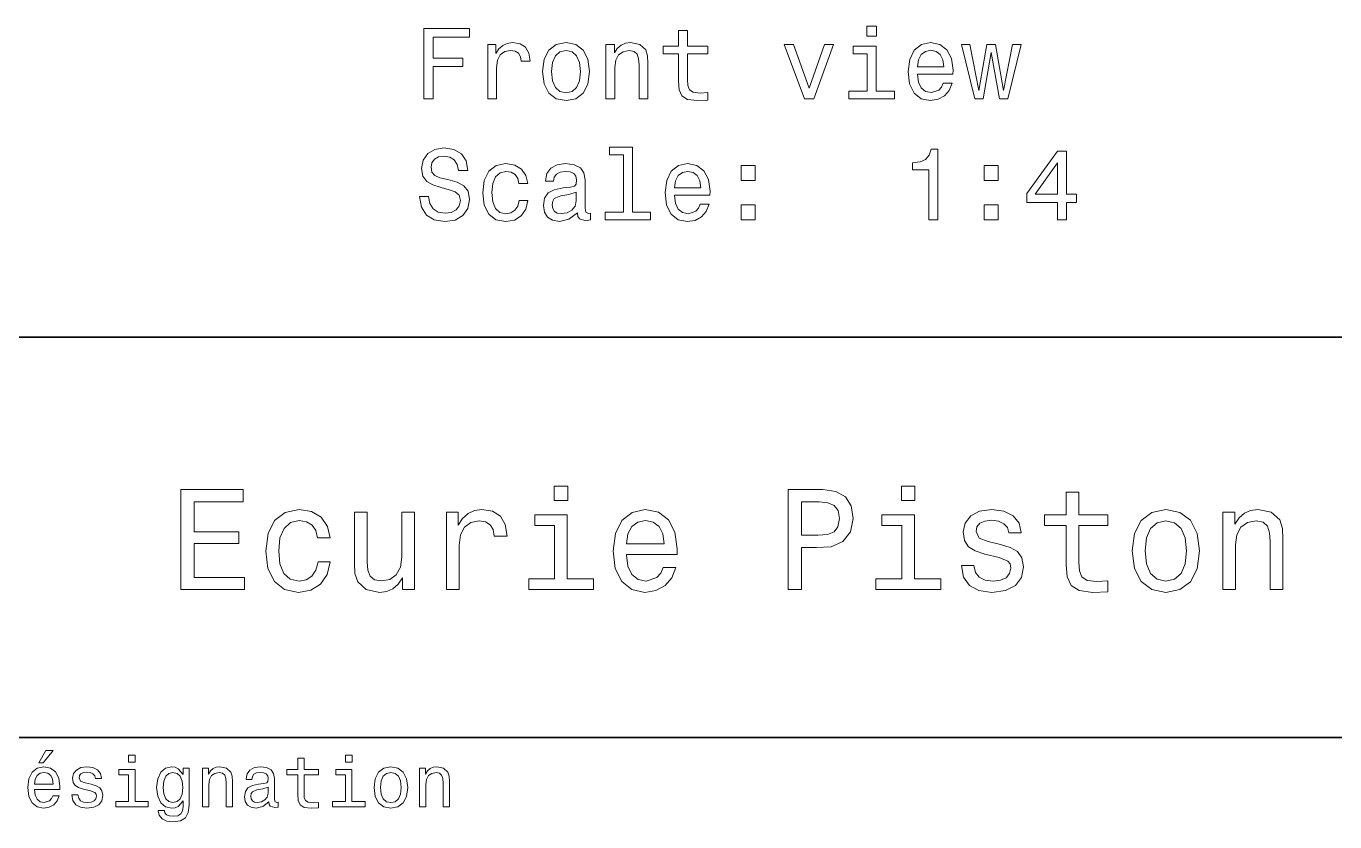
# Model space of a CAD drawing. Extents: x 0 to 297, y 0 to 210.
# Drawn here: x 165.4 to 230.8, y 45.8 to 85.5 of the extents above; entities that cross this region are included whole.
import ezdxf

# ---------------------------------------------------------------- set-up
doc = ezdxf.new("R2010")
doc.units = 0

msp = doc.modelspace()

# ---------------------------------------------------------------- linework, layer by layer
at = {"color": 7, "lineweight": 35}
for p, q in [((97, 70), (287, 70)), ((162, 50), (287, 50))]:
    msp.add_line(p, q, dxfattribs=at)
at = {"color": 7, "lineweight": 13}
for points in [[(185.248337, 81.90432), (185.717361, 81.90432), (185.717361, 83.513107), (187.189987, 83.513107), (187.189987, 83.931694), (185.717361, 83.931694), (185.717361, 84.98069), (187.527878, 84.98069), (187.527878, 85.40432), (185.248337, 85.40432)], [(197.977448, 84.143517), (197.977448, 82.786888), (198.007706, 82.348122), (198.148911, 82.045532), (198.431335, 81.869019), (198.910446, 81.808502), (199.434937, 81.833717), (199.434937, 82.217003), (199.051651, 82.186737), (198.703674, 82.227089), (198.517075, 82.353165), (198.436386, 82.56498), (198.421249, 82.862534), (198.421249, 84.143517), (199.434937, 84.143517), (199.434937, 84.521751), (198.421249, 84.521751), (198.421249, 85.313545), (197.977448, 85.313545), (197.977448, 84.521751), (197.210876, 84.521751), (197.210876, 84.143517)], [(207.862183, 85.52536), (207.393158, 85.52536), (207.393158, 85.021034), (207.862183, 85.021034)], [(188.440704, 81.90432), (188.884506, 81.90432), (188.884506, 83.452591), (188.929901, 83.82579), (189.066071, 84.093079), (189.287964, 84.254463), (189.58551, 84.309937), (189.807419, 84.274635), (189.973846, 84.173775), (190.074707, 84.002304), (190.110016, 83.770317), (190.558853, 83.770317), (190.498337, 84.178818), (190.331909, 84.471321), (190.054535, 84.647835), (189.6763, 84.708351), (189.419083, 84.668007), (189.197189, 84.567146), (189.000504, 84.395676), (188.844162, 84.163689), (188.844162, 84.612534), (188.440704, 84.612534)], [(191.179169, 83.255905), (191.259872, 82.640633), (191.491852, 82.186737), (191.860016, 81.90432), (192.354248, 81.808502), (192.843445, 81.90432), (193.211594, 82.181694), (193.443588, 82.63559), (193.529327, 83.255905), (193.443588, 83.871178), (193.211594, 84.330109), (192.843445, 84.607491), (192.354248, 84.708351), (191.860016, 84.607491), (191.491852, 84.325066), (191.259872, 83.871178)], [(194.346329, 81.90432), (194.790131, 81.90432), (194.790131, 83.46772), (194.83551, 83.82579), (194.981766, 84.088036), (195.20871, 84.24942), (195.511307, 84.309937), (195.753387, 84.259506), (195.904678, 84.123337), (195.980331, 83.896393), (196.005539, 83.593803), (196.005539, 81.90432), (196.449356, 81.90432), (196.449356, 83.684578), (196.429169, 84.042648), (196.338394, 84.340202), (196.040848, 84.612534), (195.576874, 84.708351), (195.319672, 84.67305), (195.102814, 84.577232), (194.916214, 84.415848), (194.769958, 84.19899), (194.769958, 84.612534), (194.346329, 84.612534)], [(204.266357, 81.90432), (204.735367, 81.90432), (205.723846, 84.612534), (205.264908, 84.612534), (204.503387, 82.428818), (203.72673, 84.612534), (203.262756, 84.612534)], [(207.847046, 82.277519), (207.847046, 84.521751), (206.707275, 84.521751), (206.707275, 84.143517), (207.403244, 84.143517), (207.403244, 82.277519), (206.495453, 82.277519), (206.495453, 81.90432), (208.764908, 81.90432), (208.764908, 82.277519)], [(209.914764, 83.129822), (211.689987, 83.129822), (211.695023, 83.336594), (211.614334, 83.916565), (211.392426, 84.350288), (211.039413, 84.612534), (210.570389, 84.708351), (210.11145, 84.607491), (209.758423, 84.325066), (209.531479, 83.866135), (209.45079, 83.260948), (209.526443, 82.640633), (209.753387, 82.186737), (210.101364, 81.90432), (210.555252, 81.808502), (210.948624, 81.874062), (211.271393, 82.045532), (211.508423, 82.317863), (211.644592, 82.680977), (211.205841, 82.680977), (211.115051, 82.479248), (210.983932, 82.32795), (210.610733, 82.206917), (210.323273, 82.26239), (210.106415, 82.438904), (209.965195, 82.726364), (209.914764, 83.114693)], [(213.202957, 81.90432), (213.606415, 84.204033), (214.009872, 81.90432), (214.433502, 81.90432), (215.099213, 84.612534), (214.670532, 84.612534), (214.22168, 82.31282), (213.823273, 84.612534), (213.384506, 84.612534), (212.986084, 82.31282), (212.537247, 84.612534), (212.113617, 84.612534), (212.779327, 81.90432)], [(191.633072, 83.260948), (191.678452, 83.714836), (191.819672, 84.042648), (192.046616, 84.244377), (192.354248, 84.31498), (192.656845, 84.244377), (192.883789, 84.047691), (193.024994, 83.714836), (193.075424, 83.260948), (193.024994, 82.802017), (192.883789, 82.469162), (192.656845, 82.267433), (192.354248, 82.201874), (192.046616, 82.267433), (191.819672, 82.469162), (191.678452, 82.802017)], [(209.914764, 83.503021), (209.970245, 83.851006), (210.106415, 84.108208), (210.313187, 84.264549), (210.58551, 84.320023), (210.852814, 84.264549), (211.059586, 84.108208), (211.185669, 83.851006), (211.231049, 83.503021)], [(185.485367, 77.01239), (185.026443, 77.01239), (185.127304, 76.477806), (185.379471, 76.084435), (185.767792, 75.847404), (186.292282, 75.761673), (186.811737, 75.842361), (187.200073, 76.064262), (187.447189, 76.412247), (187.537964, 76.871178), (187.462311, 77.284721), (187.250504, 77.552017), (186.907562, 77.728531), (186.448624, 77.85965), (186.055252, 77.955475), (185.79805, 78.066422), (185.651794, 78.227806), (185.606415, 78.479965), (185.651794, 78.706917), (185.782928, 78.878387), (185.98465, 78.994377), (186.262024, 79.034721), (186.544449, 78.984291), (186.766357, 78.848122), (186.912613, 78.621178), (186.983215, 78.313545), (187.442139, 78.313545), (187.442139, 78.323631), (187.36145, 78.797691), (187.12442, 79.150719), (186.751221, 79.37262), (186.246902, 79.448265), (185.793015, 79.37262), (185.439987, 79.160805), (185.213043, 78.832993), (185.132339, 78.409363), (185.197906, 78.03112), (185.389557, 77.773918), (185.692139, 77.602448), (186.105682, 77.471321), (186.514191, 77.355331), (186.821823, 77.244377), (187.008423, 77.082993), (187.07399, 76.820747), (187.013474, 76.553459), (186.857132, 76.35173), (186.620102, 76.225647), (186.312454, 76.185303), (185.969528, 76.240776), (185.707275, 76.402161), (185.540848, 76.664406)], [(195.228882, 79.105331), (195.228882, 76.23069), (194.316071, 76.23069), (194.316071, 75.857491), (196.580475, 75.857491), (196.580475, 76.23069), (195.672699, 76.23069), (195.672699, 79.478531), (194.532928, 79.478531), (194.532928, 79.105331)], [(210.479614, 75.857491), (210.938538, 75.857491), (210.938538, 79.382706), (210.595612, 79.382706), (210.504822, 79.075073), (210.323273, 78.868301), (210.045898, 78.747261), (209.662613, 78.706917), (209.662613, 78.348846), (210.479614, 78.348846)], [(216.9198, 75.857491), (217.373703, 75.857491), (217.373703, 76.724922), (217.872986, 76.724922), (217.872986, 77.128387), (217.373703, 77.128387), (217.373703, 79.281845), (216.914764, 79.281845), (215.381622, 77.168732), (215.381622, 76.724922), (216.9198, 76.724922)], [(189.999054, 77.668007), (190.43782, 77.668007), (190.347046, 78.071465), (190.130188, 78.389191), (189.792282, 78.585876), (189.353531, 78.661522), (188.869385, 78.560661), (188.501221, 78.278236), (188.269241, 77.819305), (188.188538, 77.204033), (188.264191, 76.593803), (188.491135, 76.139908), (188.849213, 75.857491), (189.338394, 75.761673), (189.77211, 75.837318), (190.110016, 76.049133), (190.341995, 76.381989), (190.442871, 76.82579), (190.019241, 76.82579), (189.943588, 76.543373), (189.802368, 76.331551), (189.600647, 76.200432), (189.353531, 76.160088), (189.045898, 76.225647), (188.82399, 76.427376), (188.68782, 76.755188), (188.642426, 77.219162), (188.68782, 77.67305), (188.829025, 78.000862), (189.055984, 78.202591), (189.353531, 78.273193), (189.615768, 78.227806), (189.812469, 78.111816), (189.943588, 77.920174)], [(192.919098, 76.210518), (192.919098, 76.195389), (192.944305, 76.023918), (193.019958, 75.902878), (193.337677, 75.80706), (193.584793, 75.847404), (193.584793, 76.190346), (193.478882, 76.175217), (193.337677, 76.240776), (193.312469, 76.442505), (193.312469, 77.844521), (193.251938, 78.202591), (193.075424, 78.45475), (192.767792, 78.606049), (192.334076, 78.661522), (191.910446, 78.601006), (191.597763, 78.429535), (191.401077, 78.162247), (191.33551, 77.809219), (191.33551, 77.778961), (191.733932, 77.778961), (191.769241, 77.990776), (191.880188, 78.142075), (192.061737, 78.232849), (192.318939, 78.26815), (192.566071, 78.242935), (192.742584, 78.16729), (192.84848, 78.036163), (192.883789, 77.854607), (192.863617, 77.642792), (192.782928, 77.536888), (192.581192, 77.48645), (192.202957, 77.446106), (191.769241, 77.355331), (191.461594, 77.193947), (191.280045, 76.941788), (191.224564, 76.568588), (191.274994, 76.235733), (191.431335, 75.988617), (191.683502, 75.832275), (192.031479, 75.776802), (192.500504, 75.882706)], [(197.770676, 77.082993), (199.545898, 77.082993), (199.550934, 77.289764), (199.470245, 77.869736), (199.248337, 78.303459), (198.895309, 78.565704), (198.4263, 78.661522), (197.967361, 78.560661), (197.614334, 78.278236), (197.38739, 77.819305), (197.306702, 77.214119), (197.382355, 76.593803), (197.609299, 76.139908), (197.957275, 75.857491), (198.411163, 75.761673), (198.804535, 75.827232), (199.127304, 75.998703), (199.364334, 76.271034), (199.500504, 76.634148), (199.061737, 76.634148), (198.970963, 76.432419), (198.839844, 76.28112), (198.466644, 76.160088), (198.179169, 76.215561), (197.962311, 76.392075), (197.821106, 76.679535), (197.770676, 77.067863)], [(201.114334, 77.814262), (201.810303, 77.814262), (201.810303, 78.565704), (201.114334, 78.565704)], [(213.258423, 77.814262), (213.954391, 77.814262), (213.954391, 78.565704), (213.258423, 78.565704)], [(215.805252, 77.128387), (216.9198, 78.696831), (216.9198, 77.128387)], [(197.770676, 77.456192), (197.826157, 77.804176), (197.962311, 78.061378), (198.169098, 78.21772), (198.441422, 78.273193), (198.70871, 78.21772), (198.915482, 78.061378), (199.041565, 77.804176), (199.08696, 77.456192)], [(192.868652, 76.805618), (192.808136, 76.543373), (192.646759, 76.341637), (192.404678, 76.210518), (192.107132, 76.165131), (191.915482, 76.190346), (191.779327, 76.271034), (191.693588, 76.412247), (191.668365, 76.608932), (191.688538, 76.785446), (191.769241, 76.911522), (192.091995, 77.052734), (192.500504, 77.113251), (192.868652, 77.234291)], [(201.114334, 75.857491), (201.810303, 75.857491), (201.810303, 76.608932), (201.114334, 76.608932)], [(213.258423, 75.857491), (213.954391, 75.857491), (213.954391, 76.608932), (213.258423, 76.608932)], [(173.109512, 57.381123), (176.279541, 57.381123), (176.279541, 57.986309), (173.772339, 57.986309), (173.772339, 59.679394), (176.005768, 59.679394), (176.005768, 60.277374), (173.772339, 60.277374), (173.772339, 61.775936), (176.221893, 61.775936), (176.221893, 62.381123), (173.109512, 62.381123)], [(192.439484, 62.554031), (191.769455, 62.554031), (191.769455, 61.833572), (192.439484, 61.833572)], [(203.462524, 57.381123), (204.125351, 57.381123), (204.125351, 59.492073), (204.860229, 59.492073), (205.602295, 59.528095), (206.193085, 59.780258), (206.574921, 60.270172), (206.704605, 60.940201), (206.603745, 61.559795), (206.315552, 62.013687), (205.840057, 62.287464), (205.191635, 62.381123), (203.462524, 62.381123)], [(209.788177, 62.554031), (209.118149, 62.554031), (209.118149, 61.833572), (209.788177, 61.833572)], [(217.353027, 60.579971), (217.353027, 58.64193), (217.396255, 58.015129), (217.597992, 57.582851), (218.001434, 57.330688), (218.685883, 57.244236), (219.43515, 57.280258), (219.43515, 57.827808), (218.887604, 57.78458), (218.390488, 57.842216), (218.123917, 58.022331), (218.008652, 58.324928), (217.98703, 58.75), (217.98703, 60.579971), (219.43515, 60.579971), (219.43515, 61.120316), (217.98703, 61.120316), (217.98703, 62.251438), (217.353027, 62.251438), (217.353027, 61.120316), (216.257935, 61.120316), (216.257935, 60.579971)], [(205.01152, 61.76873), (205.443802, 61.725502), (205.760803, 61.588615), (205.94812, 61.336452), (206.01297, 60.940201), (205.940918, 60.522331), (205.746399, 60.270172), (205.414978, 60.140488), (204.96109, 60.104465), (204.125351, 60.104465), (204.125351, 61.76873)], [(179.932281, 59.967579), (180.559082, 59.967579), (180.429398, 60.543945), (180.119598, 60.997837), (179.636887, 61.278816), (179.010086, 61.386887), (178.318436, 61.242794), (177.792511, 60.839336), (177.46109, 60.183716), (177.345825, 59.304752), (177.453888, 58.432995), (177.778091, 57.78458), (178.289627, 57.381123), (178.988464, 57.244236), (179.608063, 57.352303), (180.090775, 57.6549), (180.42218, 58.130402), (180.566284, 58.764408), (179.96109, 58.764408), (179.853027, 58.36095), (179.651291, 58.058357), (179.363113, 57.871037), (179.010086, 57.8134), (178.570602, 57.907059), (178.253601, 58.195244), (178.059082, 58.663544), (177.994232, 59.326366), (178.059082, 59.974781), (178.260803, 60.443081), (178.585007, 60.731266), (179.010086, 60.83213), (179.38472, 60.767288), (179.66571, 60.601585), (179.853027, 60.327808)], [(184.788177, 61.25), (184.154175, 61.25), (184.154175, 59.016571), (184.082123, 58.497837), (183.873199, 58.123196), (183.548996, 57.892651), (183.123917, 57.820602), (182.785294, 57.878242), (182.569168, 58.051151), (182.446686, 58.346542), (182.417862, 58.764408), (182.417862, 61.25), (181.783859, 61.25), (181.783859, 58.706772), (181.805481, 58.195244), (181.942368, 57.770172), (182.360229, 57.381123), (183.030258, 57.244236), (183.390488, 57.294666), (183.700287, 57.424351), (183.966858, 57.647694), (184.182999, 57.971901), (184.182999, 57.381123), (184.788177, 57.381123)], [(186.380402, 57.381123), (187.014404, 57.381123), (187.014404, 59.592937), (187.079254, 60.12608), (187.273773, 60.507923), (187.590775, 60.738472), (188.015854, 60.817722), (188.332855, 60.767288), (188.570602, 60.623199), (188.714691, 60.378242), (188.765121, 60.046829), (189.406342, 60.046829), (189.319885, 60.630402), (189.082123, 61.048271), (188.685883, 61.30043), (188.145538, 61.386887), (187.778091, 61.32925), (187.46109, 61.185158), (187.180115, 60.940201), (186.956772, 60.608788), (186.956772, 61.25), (186.380402, 61.25)], [(192.417862, 57.914265), (192.417862, 61.120316), (190.789627, 61.120316), (190.789627, 60.579971), (191.783859, 60.579971), (191.783859, 57.914265), (190.48703, 57.914265), (190.48703, 57.381123), (193.729111, 57.381123), (193.729111, 57.914265)], [(195.37175, 59.131844), (197.907776, 59.131844), (197.914978, 59.427231), (197.799713, 60.255764), (197.482712, 60.875359), (196.978378, 61.25), (196.30835, 61.386887), (195.65274, 61.242794), (195.148407, 60.839336), (194.824203, 60.183716), (194.708923, 59.319164), (194.817001, 58.432995), (195.141205, 57.78458), (195.638321, 57.381123), (196.286743, 57.244236), (196.848694, 57.337894), (197.309799, 57.582851), (197.648407, 57.971901), (197.842941, 58.490631), (197.216141, 58.490631), (197.086456, 58.20245), (196.899139, 57.986309), (196.365997, 57.8134), (195.955322, 57.892651), (195.645538, 58.14481), (195.443802, 58.555473), (195.37175, 59.110229)], [(195.37175, 59.664986), (195.451004, 60.162102), (195.645538, 60.529537), (195.940918, 60.75288), (196.329971, 60.83213), (196.711807, 60.75288), (197.007202, 60.529537), (197.187317, 60.162102), (197.252167, 59.664986)], [(209.766571, 57.914265), (209.766571, 61.120316), (208.138321, 61.120316), (208.138321, 60.579971), (209.132568, 60.579971), (209.132568, 57.914265), (207.835724, 57.914265), (207.835724, 57.381123), (211.077805, 57.381123), (211.077805, 57.914265)], [(214.060516, 59.636166), (213.44812, 59.780258), (212.994232, 59.945965), (212.842941, 60.28458), (212.886169, 60.522331), (213.03746, 60.695244), (213.282425, 60.803314), (213.635437, 60.846542), (213.97406, 60.803314), (214.240631, 60.67363), (214.413544, 60.479107), (214.485596, 60.219738), (215.105194, 60.219738), (215.105194, 60.23415), (214.997116, 60.70245), (214.701721, 61.069885), (214.240631, 61.30043), (213.635437, 61.386887), (213.023056, 61.30043), (212.57637, 61.062679), (212.29538, 60.709652), (212.208939, 60.262966), (212.273773, 59.830688), (212.475494, 59.528095), (212.806915, 59.311958), (213.289627, 59.16066), (213.995682, 58.987751), (214.427948, 58.807636), (214.543228, 58.663544), (214.586456, 58.447407), (214.521606, 58.180836), (214.348694, 57.979107), (214.067719, 57.849422), (213.693085, 57.806194), (213.296829, 57.849422), (213.008636, 58.000721), (212.814117, 58.245674), (212.734863, 58.584293), (212.122482, 58.584293), (212.223343, 58.007923), (212.518738, 57.590057), (212.98703, 57.337894), (213.635437, 57.244236), (214.312683, 57.337894), (214.809799, 57.590057), (215.112396, 57.993515), (215.220459, 58.519451), (215.141205, 58.973343), (214.917862, 59.283138), (214.55043, 59.484871)], [(220.65274, 59.311958), (220.768005, 58.432995), (221.099426, 57.78458), (221.625366, 57.381123), (222.331421, 57.244236), (223.030258, 57.381123), (223.556198, 57.777374), (223.887604, 58.425793), (224.010086, 59.311958), (223.887604, 60.190922), (223.556198, 60.846542), (223.030258, 61.242794), (222.331421, 61.386887), (221.625366, 61.242794), (221.099426, 60.839336), (220.768005, 60.190922)], [(221.301147, 59.319164), (221.365997, 59.967579), (221.567719, 60.435879), (221.891937, 60.72406), (222.331421, 60.824928), (222.763687, 60.72406), (223.087891, 60.443081), (223.289627, 59.967579), (223.361679, 59.319164), (223.289627, 58.663544), (223.087891, 58.188038), (222.763687, 57.899853), (222.331421, 57.806194), (221.891937, 57.899853), (221.567719, 58.188038), (221.365997, 58.663544)], [(225.177246, 57.381123), (225.811249, 57.381123), (225.811249, 59.614552), (225.876083, 60.12608), (226.085022, 60.500717), (226.409225, 60.731266), (226.841507, 60.817722), (227.187317, 60.745674), (227.403458, 60.551151), (227.511536, 60.226944), (227.547546, 59.794666), (227.547546, 57.381123), (228.181564, 57.381123), (228.181564, 59.924351), (228.15274, 60.435879), (228.023056, 60.86095), (227.597992, 61.25), (226.935165, 61.386887), (226.567719, 61.336452), (226.257935, 61.199566), (225.991364, 60.969017), (225.782425, 60.659222), (225.782425, 61.25), (225.177246, 61.25)], [(166.004318, 48.728386), (166.216858, 48.728386), (166.717575, 49.340778), (166.364548, 49.340778)], [(170.824203, 49.117435), (170.489197, 49.117435), (170.489197, 48.757202), (170.824203, 48.757202)], [(181.667145, 49.117435), (181.332138, 49.117435), (181.332138, 48.757202), (181.667145, 48.757202)], [(165.784576, 47.406338), (167.052597, 47.406338), (167.056198, 47.554035), (166.998566, 47.9683), (166.840057, 48.278099), (166.587891, 48.465416), (166.252884, 48.533859), (165.925079, 48.461815), (165.672913, 48.260086), (165.510803, 47.932278), (165.453171, 47.5), (165.507202, 47.056915), (165.669312, 46.732708), (165.917862, 46.530979), (166.242081, 46.462536), (166.523056, 46.509365), (166.753601, 46.631844), (166.922913, 46.826366), (167.020172, 47.085735), (166.706772, 47.085735), (166.641937, 46.941643), (166.548264, 46.833572), (166.281708, 46.747116), (166.07637, 46.786743), (165.921463, 46.912823), (165.820602, 47.118156), (165.784576, 47.395531)], [(168.623199, 47.658501), (168.317001, 47.730545), (168.090057, 47.8134), (168.014404, 47.982708), (168.036026, 48.101585), (168.111664, 48.188038), (168.234146, 48.242073), (168.41066, 48.263687), (168.579971, 48.242073), (168.713257, 48.177231), (168.799713, 48.079971), (168.835739, 47.950287), (169.145538, 47.950287), (169.145538, 47.957493), (169.091492, 48.191643), (168.943802, 48.375359), (168.713257, 48.490635), (168.41066, 48.533859), (168.104462, 48.490635), (167.881119, 48.371758), (167.740631, 48.195244), (167.697403, 47.971901), (167.729828, 47.755764), (167.830688, 47.604465), (167.996399, 47.496399), (168.237747, 47.42075), (168.590775, 47.334293), (168.806915, 47.244236), (168.864548, 47.172188), (168.886169, 47.064121), (168.853745, 46.930836), (168.767288, 46.829971), (168.626801, 46.765129), (168.439484, 46.743515), (168.241348, 46.765129), (168.09726, 46.840778), (168, 46.963257), (167.960373, 47.132565), (167.654175, 47.132565), (167.704605, 46.844379), (167.85231, 46.635445), (168.086456, 46.509365), (168.41066, 46.462536), (168.749283, 46.509365), (168.997833, 46.635445), (169.149139, 46.837173), (169.203171, 47.100143), (169.163544, 47.327087), (169.05188, 47.481987), (168.868149, 47.582851)], [(170.8134, 46.79755), (170.8134, 48.400574), (169.999283, 48.400574), (169.999283, 48.130402), (170.496399, 48.130402), (170.496399, 46.79755), (169.847977, 46.79755), (169.847977, 46.530979), (171.469025, 46.530979), (171.469025, 46.79755)], [(173.518738, 46.617435), (173.518738, 48.465416), (173.216141, 48.465416), (173.216141, 48.152016), (172.967575, 48.4366), (172.816284, 48.508644), (172.646973, 48.533859), (172.340775, 48.461815), (172.103027, 48.260086), (171.94812, 47.935879), (171.894089, 47.5), (171.94812, 47.060516), (172.103027, 46.736309), (172.340775, 46.530979), (172.646973, 46.462536), (172.819885, 46.487751), (172.963974, 46.552593), (173.216141, 46.826366), (173.216141, 46.552593), (173.187317, 46.336456), (173.108063, 46.181557), (172.956772, 46.091499), (172.729828, 46.059078), (172.531708, 46.080692), (172.391205, 46.134727), (172.30835, 46.228386), (172.283142, 46.354465), (171.976944, 46.354465), (171.976944, 46.340057), (172.023773, 46.109509), (172.167862, 45.9366), (172.398407, 45.824928), (172.711823, 45.785301), (173.086456, 45.839336), (173.335022, 45.990635), (173.47551, 46.253601)], [(174.181549, 46.530979), (174.498566, 46.530979), (174.498566, 47.647694), (174.530975, 47.903458), (174.635452, 48.090778), (174.797546, 48.206051), (175.013687, 48.249279), (175.1866, 48.213257), (175.294662, 48.115993), (175.348709, 47.953888), (175.366714, 47.737751), (175.366714, 46.530979), (175.683716, 46.530979), (175.683716, 47.802593), (175.669312, 48.058357), (175.604462, 48.270893), (175.391937, 48.465416), (175.060516, 48.533859), (174.876801, 48.508644), (174.721909, 48.440201), (174.588623, 48.324928), (174.484146, 48.170029), (174.484146, 48.465416), (174.181549, 48.465416)], [(177.499283, 46.783142), (177.499283, 46.772335), (177.517288, 46.649857), (177.57132, 46.5634), (177.798264, 46.494957), (177.974777, 46.523773), (177.974777, 46.76873), (177.899139, 46.757923), (177.798264, 46.804756), (177.780258, 46.948845), (177.780258, 47.950287), (177.73703, 48.206051), (177.610947, 48.386166), (177.391205, 48.494236), (177.081406, 48.533859), (176.778824, 48.490635), (176.555481, 48.368156), (176.414978, 48.177231), (176.368149, 47.925072), (176.368149, 47.903458), (176.65274, 47.903458), (176.677948, 48.054756), (176.757202, 48.162823), (176.886887, 48.227665), (177.070602, 48.25288), (177.247116, 48.234871), (177.373199, 48.180836), (177.448853, 48.087173), (177.47406, 47.957493), (177.459656, 47.806194), (177.402023, 47.730545), (177.257919, 47.694523), (176.987747, 47.665707), (176.677948, 47.600864), (176.458206, 47.485592), (176.328537, 47.305473), (176.28891, 47.038906), (176.324921, 46.801151), (176.4366, 46.624638), (176.616714, 46.512966), (176.86528, 46.473343), (177.200287, 46.548992)], [(178.943802, 48.130402), (178.943802, 47.161381), (178.965424, 46.84798), (179.066284, 46.631844), (179.268005, 46.505764), (179.610229, 46.462536), (179.984863, 46.480545), (179.984863, 46.754322), (179.71109, 46.732708), (179.46254, 46.761528), (179.329254, 46.851585), (179.271606, 47.00288), (179.260803, 47.215416), (179.260803, 48.130402), (179.984863, 48.130402), (179.984863, 48.400574), (179.260803, 48.400574), (179.260803, 48.966137), (178.943802, 48.966137), (178.943802, 48.400574), (178.396255, 48.400574), (178.396255, 48.130402)], [(181.656342, 46.79755), (181.656342, 48.400574), (180.842224, 48.400574), (180.842224, 48.130402), (181.33934, 48.130402), (181.33934, 46.79755), (180.690918, 46.79755), (180.690918, 46.530979), (182.311966, 46.530979), (182.311966, 46.79755)], [(182.762253, 47.496399), (182.819885, 47.056915), (182.985596, 46.732708), (183.248566, 46.530979), (183.601593, 46.462536), (183.951004, 46.530979), (184.213974, 46.729107), (184.379684, 47.053314), (184.440918, 47.496399), (184.379684, 47.935879), (184.213974, 48.263687), (183.951004, 48.461815), (183.601593, 48.533859), (183.248566, 48.461815), (182.985596, 48.260086), (182.819885, 47.935879)], [(185.024506, 46.530979), (185.341492, 46.530979), (185.341492, 47.647694), (185.373917, 47.903458), (185.478394, 48.090778), (185.640488, 48.206051), (185.856628, 48.249279), (186.029541, 48.213257), (186.137604, 48.115993), (186.19165, 47.953888), (186.209656, 47.737751), (186.209656, 46.530979), (186.526657, 46.530979), (186.526657, 47.802593), (186.512253, 48.058357), (186.447403, 48.270893), (186.234879, 48.465416), (185.903458, 48.533859), (185.719742, 48.508644), (185.56485, 48.440201), (185.431564, 48.324928), (185.327087, 48.170029), (185.327087, 48.465416), (185.024506, 48.465416)], [(165.784576, 47.672909), (165.824203, 47.921471), (165.921463, 48.105186), (166.069168, 48.216858), (166.263687, 48.256485), (166.454605, 48.216858), (166.60231, 48.105186), (166.692368, 47.921471), (166.724777, 47.672909)], [(172.221909, 47.5), (172.254318, 47.820606), (172.351593, 48.058357), (172.502884, 48.198845), (172.704605, 48.249279), (172.917145, 48.198845), (173.075653, 48.058357), (173.172913, 47.820606), (173.208939, 47.5), (173.172913, 47.172188), (173.075653, 46.938038), (172.917145, 46.793949), (172.704605, 46.747116), (172.502884, 46.793949), (172.351593, 46.938038), (172.254318, 47.175793)], [(183.086456, 47.5), (183.118881, 47.824207), (183.219742, 48.058357), (183.381851, 48.20245), (183.601593, 48.25288), (183.817719, 48.20245), (183.979828, 48.061958), (184.080688, 47.824207), (184.116714, 47.5), (184.080688, 47.172188), (183.979828, 46.934437), (183.817719, 46.790344), (183.601593, 46.743515), (183.381851, 46.790344), (183.219742, 46.934437), (183.118881, 47.172188)], [(177.463257, 47.208214), (177.420029, 47.020893), (177.304749, 46.876801), (177.131851, 46.783142), (176.919312, 46.750721), (176.782425, 46.76873), (176.68515, 46.826366), (176.623917, 46.927231), (176.605911, 47.067722), (176.620316, 47.193802), (176.677948, 47.283859), (176.908508, 47.384727), (177.200287, 47.427952), (177.463257, 47.514408)]]:
    msp.add_lwpolyline(points, close=True, dxfattribs=at)

doc.saveas('drawing.dxf')
